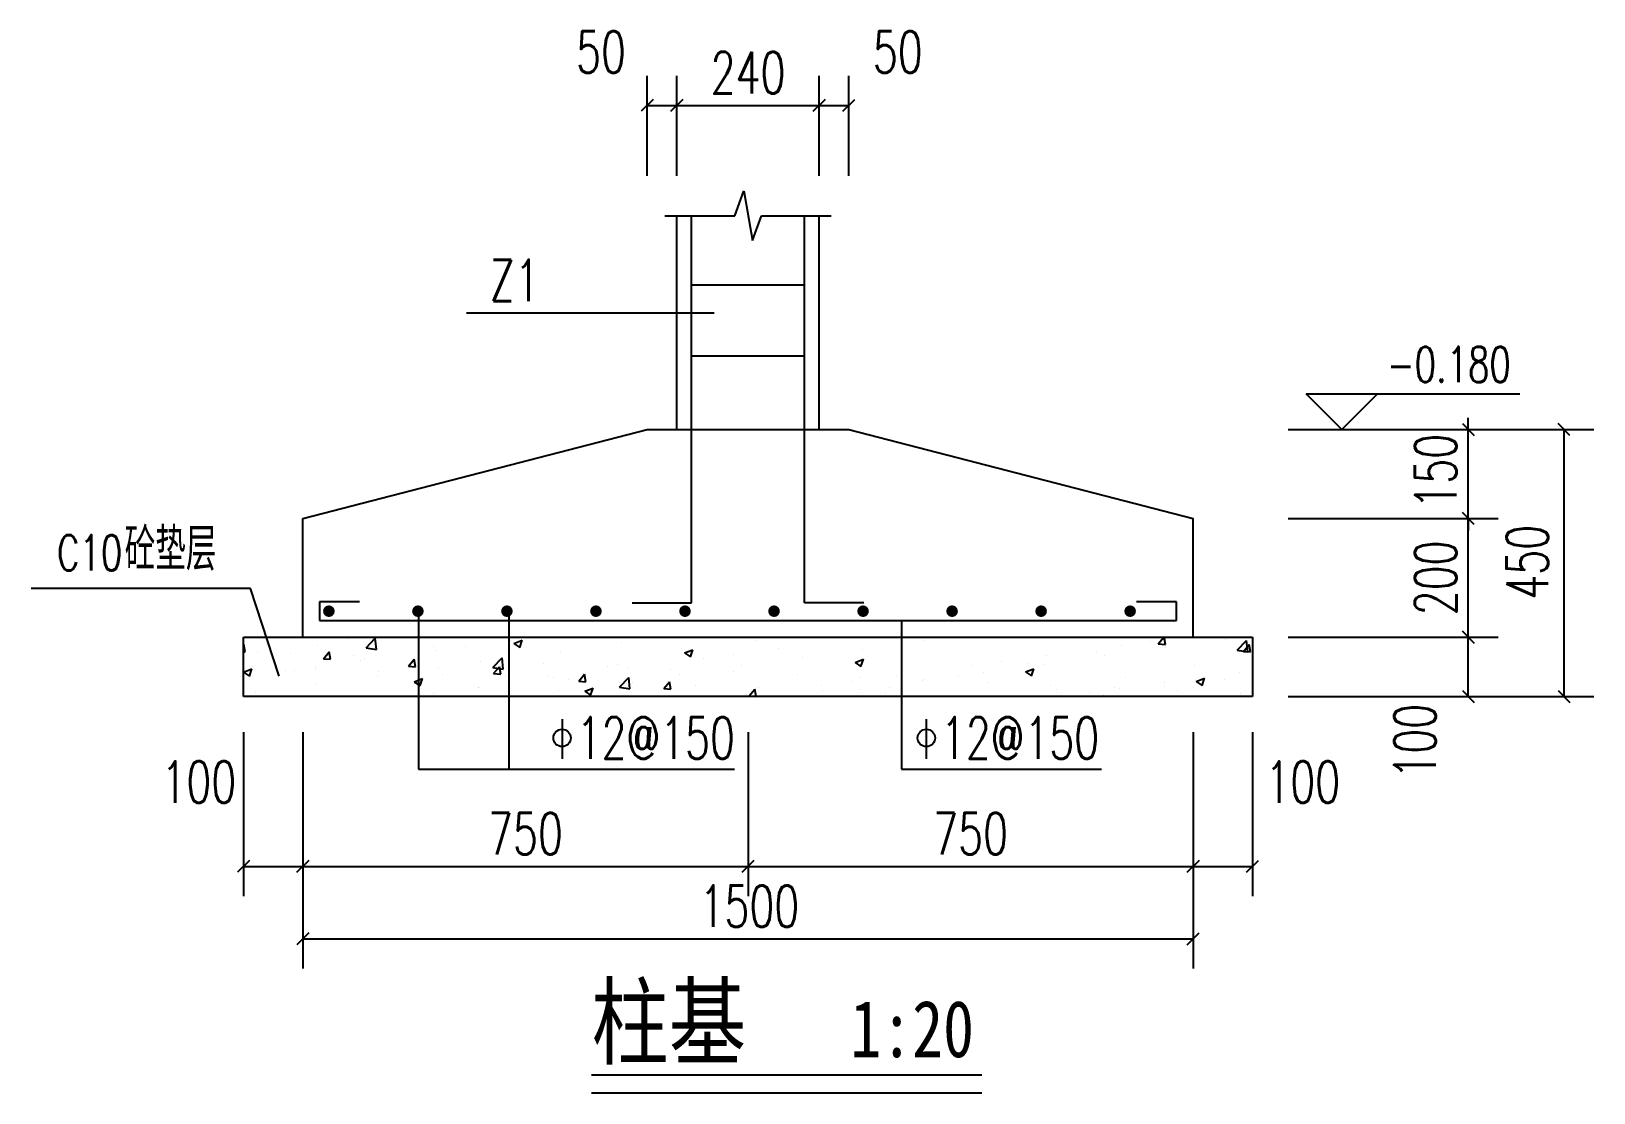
# Model space of a CAD drawing. Extents: x -87098 to -84466, y -616459 to -614670.
import ezdxf

# ---------------------------------------------------------------- set-up
doc = ezdxf.new("R2010")
doc.units = 0
doc.header["$LTSCALE"] = 1000
doc.layers.get('0').update_dxf_attribs({"linetype": 'CONTINUOUS'})
for name, color, linetype in [('COLUMN', 9, 'CONTINUOUS'), ('PUB_DIM', 3, 'CONTINUOUS'), ('PUB_TEXT', 7, 'CONTINUOUS'), ('钢筋', 3, 'CONTINUOUS')]:
    doc.layers.add(name, color=color, linetype=linetype)
doc.styles.add('1-20', font='SIMPLEX.shx', dxfattribs={"width": 0.7, "height": 350, "bigfont": 'hztxt.shx'})
doc.styles.add('_TCH_DIM', font='SIMPLEX', dxfattribs={"height": 3.5, "bigfont": 'GBCBIG'})
doc.styles.add('_TCH_WINDOW', font='SIMPLEX', dxfattribs={"height": 3.5, "bigfont": 'GBCBIG'})
doc.styles.add('h', font='simhei_0.ttf', dxfattribs={"width": 0.8})

msp = doc.modelspace()

# ---------------------------------------------------------------- hatches: boundary and pattern name
at = {"layer": '钢筋'}
for points in [[(-86606.5, -615647.6, 1), (-86586.9, -615647.6, 1)], [(-86456.5, -615647.6, 1), (-86436.9, -615647.6, 1)], [(-86306.5, -615647.6, 1), (-86286.9, -615647.6, 1)], [(-86156.5, -615647.6, 1), (-86136.9, -615647.6, 1)], [(-86006.5, -615647.6, 1), (-85986.9, -615647.6, 1)], [(-85856.5, -615647.6, 1), (-85836.9, -615647.6, 1)], [(-85706.5, -615647.6, 1), (-85686.9, -615647.6, 1)], [(-85556.5, -615647.6, 1), (-85536.9, -615647.6, 1)], [(-85406.5, -615647.6, 1), (-85386.9, -615647.6, 1)], [(-85256.5, -615647.6, 1), (-85236.9, -615647.6, 1)]]:
    msp.add_hatch(color=256, dxfattribs=at).paths.add_polyline_path(points)

# ---------------------------------------------------------------- linework, layer by layer
at = {"color": 4}
for p, q in [((-86060.5, -614913.7, 0), (-86060.5, -614745.2, 0)), ((-86010.5, -614913.7, 0), (-86010.5, -614745.2, 0)), ((-86010.5, -614913.7, 0), (-86010.5, -614745.2, 0)), ((-85770.5, -614913.7, 0), (-85770.5, -614745.2, 0)), ((-85770.5, -614913.7, 0), (-85770.5, -614745.2, 0)), ((-85720.5, -614913.7, 0), (-85720.5, -614745.2, 0)), ((-86060.5, -614795.2, 0), (-86010.5, -614795.2, 0)), ((-86010.5, -614795.2, 0), (-85770.5, -614795.2, 0)), ((-85770.5, -614795.2, 0), (-85720.5, -614795.2, 0)), ((-84980.5, -615341.5, 0), (-84626.9, -615341.5, 0)), ((-84819.2, -615341.5, 0), (-84465.6, -615341.5, 0)), ((-84676.9, -615341.5, 0), (-84676.9, -615321.5, 0)), ((-84676.9, -615491.5, 0), (-84676.9, -615341.5, 0)), ((-84515.6, -615791.5, 0), (-84515.6, -615341.5, 0)), ((-84980.5, -615491.5, 0), (-84626.9, -615491.5, 0)), ((-84980.5, -615491.5, 0), (-84626.9, -615491.5, 0)), ((-84676.9, -615491.5, 0), (-84676.9, -615511.5, 0)), ((-84676.9, -615691.5, 0), (-84676.9, -615491.5, 0)), ((-84980.5, -615691.5, 0), (-84626.9, -615691.5, 0)), ((-84980.5, -615691.5, 0), (-84626.9, -615691.5, 0)), ((-84676.9, -615791.5, 0), (-84676.9, -615691.5, 0)), ((-84980.5, -615791.5, 0), (-84626.9, -615791.5, 0)), ((-84819.2, -615791.5, 0), (-84465.6, -615791.5, 0)), ((-86740.5, -615851.5, 0), (-86740.5, -616127.6, 0)), ((-86640.5, -615851.5, 0), (-86640.5, -616127.6, 0)), ((-86640.5, -615851.5, 0), (-86640.5, -616127.6, 0)), ((-85890.5, -615851.5, 0), (-85890.5, -616127.6, 0)), ((-85890.5, -615851.5, 0), (-85890.5, -616127.6, 0)), ((-85140.5, -615851.5, 0), (-85140.5, -616127.6, 0)), ((-85140.5, -615851.5, 0), (-85140.5, -616127.6, 0)), ((-85040.5, -615851.5, 0), (-85040.5, -616127.6, 0)), ((-86640.5, -615973.7, 0), (-86640.5, -616249.8, 0)), ((-85140.5, -615973.7, 0), (-85140.5, -616249.8, 0)), ((-86740.5, -616077.6, 0), (-86640.5, -616077.6, 0)), ((-86640.5, -616077.6, 0), (-85890.5, -616077.6, 0)), ((-85890.5, -616077.6, 0), (-85140.5, -616077.6, 0)), ((-85140.5, -616077.6, 0), (-85040.5, -616077.6, 0)), ((-86640.5, -616199.8, 0), (-85140.5, -616199.8, 0))]:
    msp.add_line(p, q, dxfattribs=at)
at = {"color": 0, "linetype": 'ByBlock'}
for p, q in [((-86050.5, -614785.2, 0), (-86070.5, -614805.2, 0)), ((-86020.5, -614805.2, 0), (-86000.5, -614785.2, 0)), ((-86000.5, -614785.2, 0), (-86020.5, -614805.2, 0)), ((-85760.5, -614785.2, 0), (-85780.5, -614805.2, 0)), ((-85780.5, -614805.2, 0), (-85760.5, -614785.2, 0)), ((-85730.5, -614805.2, 0), (-85710.5, -614785.2, 0)), ((-84686.9, -615331.5, 0), (-84666.9, -615351.5, 0)), ((-84505.6, -615351.5, 0), (-84525.6, -615331.5, 0)), ((-84666.9, -615501.5, 0), (-84686.9, -615481.5, 0)), ((-84666.9, -615501.5, 0), (-84686.9, -615481.5, 0)), ((-84686.9, -615681.5, 0), (-84666.9, -615701.5, 0)), ((-84666.9, -615701.5, 0), (-84686.9, -615681.5, 0)), ((-84686.9, -615781.5, 0), (-84666.9, -615801.5, 0)), ((-84525.6, -615781.5, 0), (-84505.6, -615801.5, 0)), ((-86730.5, -616067.6, 0), (-86750.5, -616087.6, 0)), ((-86650.5, -616087.6, 0), (-86630.5, -616067.6, 0)), ((-86630.5, -616067.6, 0), (-86650.5, -616087.6, 0)), ((-85880.5, -616067.6, 0), (-85900.5, -616087.6, 0)), ((-85900.5, -616087.6, 0), (-85880.5, -616067.6, 0)), ((-85130.5, -616067.6, 0), (-85150.5, -616087.6, 0)), ((-85150.5, -616087.6, 0), (-85130.5, -616067.6, 0)), ((-85050.5, -616087.6, 0), (-85030.5, -616067.6, 0)), ((-86630.5, -616189.8, 0), (-86650.5, -616209.8, 0)), ((-85150.5, -616209.8, 0), (-85130.5, -616189.8, 0))]:
    msp.add_line(p, q, dxfattribs=at)
for p, q in [((-86010.5, -615341.5, 0), (-86010.5, -614981.1, 0)), ((-85770.5, -615341.5, 0), (-85770.5, -614981.1, 0)), ((-85947.6, -615145.2, 0), (-86364.9, -615145.2, 0)), ((-86640.5, -615491.5, 0), (-86060.5, -615341.5, 0)), ((-86060.5, -615341.5, 0), (-85720.5, -615341.5, 0)), ((-85720.5, -615341.5, 0), (-85140.5, -615491.5, 0)), ((-86640.5, -615691.5, 0), (-86640.5, -615491.5, 0)), ((-85140.5, -615691.5, 0), (-85140.5, -615491.5, 0)), ((-86728.5, -615609.4, 0), (-87098.2, -615609.4, 0)), ((-86680.7, -615757.1, 0), (-86728.5, -615609.4, 0)), ((-86740.5, -615691.5, 0), (-85040.5, -615691.5, 0)), ((-86740.5, -615791.5, 0), (-86740.5, -615691.5, 0)), ((-85040.5, -615691.5, 0), (-85040.5, -615791.5, 0)), ((-85040.5, -615791.5, 0), (-86740.5, -615791.5, 0))]:
    msp.add_line(p, q)
at = {"layer": 'COLUMN'}
for p, q in [((-86740.5, -615704.4, 0), (-86739.9, -615703.6, 0)), ((-86737.5, -615716.2, 0), (-86739.9, -615703.6, 0)), ((-86702, -615703, 0), (-86702, -615703, 0)), ((-86616.1, -615705.1, 0), (-86616.1, -615705.1, 0)), ((-86564.2, -615691.5, 0), (-86562.5, -615692.6, 0)), ((-86562.5, -615692.6, 0), (-86562.1, -615691.5, 0)), ((-86534, -615709.3, 0), (-86518.5, -615693.1, 0)), ((-86534, -615709.3, 0), (-86516.3, -615712.1, 0)), ((-86516.3, -615712.1, 0), (-86518.5, -615693.1, 0)), ((-86420.8, -615706.8, 0), (-86420.8, -615706.8, 0)), ((-86417.3, -615714, 0), (-86417.3, -615714, 0)), ((-86367.2, -615707.4, 0), (-86367.2, -615707.4, 0)), ((-86291.5, -615697.4, 0), (-86291.5, -615697.4, 0)), ((-86285, -615701.9, 0), (-86271, -615696.5, 0)), ((-86285, -615701.9, 0), (-86275.1, -615708.6, 0)), ((-86275.1, -615708.6, 0), (-86271, -615696.5, 0)), ((-86104.4, -615700.7, 0), (-86104.4, -615700.7, 0)), ((-85997.6, -615717.9, 0), (-85983.6, -615712.6, 0)), ((-85987.7, -615724.6, 0), (-85983.6, -615712.6, 0)), ((-85877.9, -615696.7, 0), (-85877.9, -615696.7, 0)), ((-85839.8, -615709.9, 0), (-85839.8, -615709.9, 0)), ((-85713.5, -615693.3, 0), (-85713.5, -615693.3, 0)), ((-85698.2, -615712.6, 0), (-85698.2, -615712.6, 0)), ((-85594.4, -615697.6, 0), (-85594.4, -615697.6, 0)), ((-85261.9, -615705.8, 0), (-85261.9, -615705.8, 0)), ((-85245.8, -615691.5, 0), (-85244.8, -615692.2, 0)), ((-85244.8, -615692.2, 0), (-85244.5, -615691.5, 0)), ((-85211.8, -615699.2, 0), (-85211.8, -615699.2, 0)), ((-85199.3, -615702.7, 0), (-85189.8, -615691.5, 0)), ((-85199.3, -615702.7, 0), (-85187.3, -615703.8, 0)), ((-85187.3, -615703.8, 0), (-85189.6, -615691.5, 0)), ((-85186.5, -615708.2, 0), (-85186.5, -615708.2, 0)), ((-85186.3, -615696, 0), (-85186.3, -615696, 0)), ((-85085.5, -615695.4, 0), (-85085.5, -615695.4, 0)), ((-85066.4, -615713.1, 0), (-85050.8, -615696.9, 0)), ((-85066.4, -615713.1, 0), (-85048.6, -615715.9, 0)), ((-85055.8, -615715.3, 0), (-85046.2, -615703.8, 0)), ((-85048.6, -615715.9, 0), (-85050.9, -615696.9, 0)), ((-85043.9, -615716.3, 0), (-85046.2, -615703.8, 0)), ((-86740.5, -615715.9, 0), (-86737.5, -615716.2, 0)), ((-86726.2, -615740.5, 0), (-86726.2, -615740.5, 0)), ((-86717.1, -615717.9, 0), (-86717.1, -615717.9, 0)), ((-86661.7, -615718.1, 0), (-86661.7, -615718.1, 0)), ((-86619.3, -615740.6, 0), (-86619.3, -615740.6, 0)), ((-86606, -615727.7, 0), (-86596.4, -615716.2, 0)), ((-86606, -615727.7, 0), (-86594.1, -615728.7, 0)), ((-86594.1, -615728.7, 0), (-86596.4, -615716.2, 0)), ((-86554.9, -615722.6, 0), (-86554.9, -615722.6, 0)), ((-86543.6, -615730.6, 0), (-86543.6, -615730.6, 0)), ((-86537.4, -615726.9, 0), (-86537.4, -615726.9, 0)), ((-86462.6, -615740.2, 0), (-86452.9, -615728.7, 0)), ((-86462.6, -615740.2, 0), (-86450.6, -615741.3, 0)), ((-86450.6, -615741.3, 0), (-86453, -615728.7, 0)), ((-86448.1, -615727.2, 0), (-86448.1, -615727.2, 0)), ((-86341.4, -615731.7, 0), (-86341.4, -615731.7, 0)), ((-86320.6, -615742.4, 0), (-86305, -615726.2, 0)), ((-86311, -615729.8, 0), (-86311, -615729.8, 0)), ((-86302.8, -615745.2, 0), (-86305, -615726.2, 0)), ((-86234.6, -615736.2, 0), (-86234.6, -615736.2, 0)), ((-86207.1, -615714.8, 0), (-86207.1, -615714.8, 0)), ((-86127.8, -615740.7, 0), (-86127.8, -615740.7, 0)), ((-86111.1, -615736.8, 0), (-86111.1, -615736.8, 0)), ((-85997.6, -615717.9, 0), (-85987.7, -615724.6, 0)), ((-85994.5, -615716.8, 0), (-85994.5, -615716.8, 0)), ((-85965.6, -615726.5, 0), (-85965.6, -615726.5, 0)), ((-85915.6, -615719.9, 0), (-85915.6, -615719.9, 0)), ((-85901.9, -615739.5, 0), (-85901.9, -615739.5, 0)), ((-85799.3, -615725.4, 0), (-85799.3, -615725.4, 0)), ((-85710.2, -615733.9, 0), (-85696.2, -615728.6, 0)), ((-85710.2, -615733.9, 0), (-85700.2, -615740.7, 0)), ((-85700.2, -615740.7, 0), (-85696.2, -615728.6, 0)), ((-85514, -615739, 0), (-85514, -615739, 0)), ((-85463.9, -615732.4, 0), (-85463.9, -615732.4, 0)), ((-85419.6, -615736, 0), (-85419.6, -615736, 0)), ((-85393.1, -615737.3, 0), (-85393.1, -615737.3, 0)), ((-85388.2, -615722.4, 0), (-85388.2, -615722.4, 0)), ((-85302.9, -615716, 0), (-85302.9, -615716, 0)), ((-85289.2, -615722.3, 0), (-85289.2, -615722.3, 0)), ((-85138.4, -615739.9, 0), (-85138.4, -615739.9, 0)), ((-85055.8, -615715.3, 0), (-85043.9, -615716.3, 0)), ((-86740.5, -615750.4, 0), (-86726.5, -615745, 0)), ((-86740.5, -615750.4, 0), (-86730.6, -615757.1, 0)), ((-86730.6, -615757.1, 0), (-86726.5, -615745, 0)), ((-86669.4, -615747.2, 0), (-86669.4, -615747.2, 0)), ((-86654.1, -615746.9, 0), (-86654.1, -615746.9, 0)), ((-86619.5, -615745, 0), (-86619.5, -615745, 0)), ((-86514.7, -615756.7, 0), (-86514.7, -615756.7, 0)), ((-86512.7, -615749.5, 0), (-86512.7, -615749.5, 0)), ((-86453.1, -615766.4, 0), (-86439.1, -615761, 0)), ((-86453.1, -615766.4, 0), (-86443.1, -615773.1, 0)), ((-86443.1, -615773.1, 0), (-86439.1, -615761, 0)), ((-86412, -615742.6, 0), (-86412, -615742.6, 0)), ((-86406, -615754, 0), (-86406, -615754, 0)), ((-86320.6, -615742.4, 0), (-86302.8, -615745.2, 0)), ((-86319.1, -615752.8, 0), (-86309.5, -615741.3, 0)), ((-86319.1, -615752.8, 0), (-86307.2, -615753.8, 0)), ((-86307.2, -615753.8, 0), (-86309.5, -615741.3, 0)), ((-86299.2, -615758.5, 0), (-86299.2, -615758.5, 0)), ((-86227.8, -615756.8, 0), (-86227.8, -615756.8, 0)), ((-86217.8, -615759.7, 0), (-86217.8, -615759.7, 0)), ((-86192.4, -615763, 0), (-86192.4, -615763, 0)), ((-86175.7, -615765.3, 0), (-86166, -615753.8, 0)), ((-86175.7, -615765.3, 0), (-86163.7, -615766.4, 0)), ((-86167.7, -615753.1, 0), (-86167.7, -615753.1, 0)), ((-86163.7, -615766.4, 0), (-86166, -615753.8, 0)), ((-86107.1, -615775.5, 0), (-86091.6, -615759.3, 0)), ((-86091.9, -615743.1, 0), (-86091.9, -615743.1, 0)), ((-86089.4, -615778.3, 0), (-86091.6, -615759.3, 0)), ((-86032.2, -615777.9, 0), (-86022.6, -615766.4, 0)), ((-86020.3, -615778.9, 0), (-86022.6, -615766.4, 0)), ((-86021.1, -615745.2, 0), (-86021.1, -615745.2, 0)), ((-86005.8, -615754.5, 0), (-86005.8, -615754.5, 0)), ((-85914.3, -615749.7, 0), (-85914.3, -615749.7, 0)), ((-85807.5, -615754.2, 0), (-85807.5, -615754.2, 0)), ((-85716.1, -615765.6, 0), (-85716.1, -615765.6, 0)), ((-85700.8, -615758.7, 0), (-85700.8, -615758.7, 0)), ((-85640.3, -615755.6, 0), (-85640.3, -615755.6, 0)), ((-85596.8, -615764.2, 0), (-85596.8, -615764.2, 0)), ((-85594, -615763.2, 0), (-85594, -615763.2, 0)), ((-85536.2, -615756, 0), (-85536.2, -615756, 0)), ((-85494.1, -615750.1, 0), (-85494.1, -615750.1, 0)), ((-85422.8, -615750, 0), (-85408.8, -615744.6, 0)), ((-85422.8, -615750, 0), (-85412.8, -615756.7, 0)), ((-85412.8, -615756.7, 0), (-85408.8, -615744.6, 0)), ((-85255, -615759.9, 0), (-85255, -615759.9, 0)), ((-85135.3, -615766, 0), (-85121.3, -615760.6, 0)), ((-85135.3, -615766, 0), (-85125.4, -615772.7, 0)), ((-85125.4, -615772.7, 0), (-85121.3, -615760.6, 0)), ((-85087.9, -615762, 0), (-85087.9, -615762, 0)), ((-85062.4, -615751.5, 0), (-85062.4, -615751.5, 0)), ((-86719.6, -615784.5, 0), (-86719.6, -615784.5, 0)), ((-86618.6, -615771.7, 0), (-86618.6, -615771.7, 0)), ((-86419.8, -615786.3, 0), (-86419.8, -615786.3, 0)), ((-86344.4, -615776.8, 0), (-86344.4, -615776.8, 0)), ((-86344.1, -615776.3, 0), (-86344.1, -615776.3, 0)), ((-86209.5, -615781.4, 0), (-86209.5, -615781.4, 0)), ((-86165.7, -615782.4, 0), (-86151.6, -615777.1, 0)), ((-86165.7, -615782.4, 0), (-86155.7, -615789.1, 0)), ((-86155.7, -615789.2, 0), (-86151.7, -615777.1, 0)), ((-86107.1, -615775.5, 0), (-86089.4, -615778.3, 0)), ((-86106.8, -615767.3, 0), (-86106.8, -615767.3, 0)), ((-86085.7, -615767.6, 0), (-86085.7, -615767.6, 0)), ((-86032.2, -615777.9, 0), (-86020.3, -615778.9, 0)), ((-85978.9, -615772.1, 0), (-85978.9, -615772.1, 0)), ((-85892.4, -615788.8, 0), (-85892.4, -615788.8, 0)), ((-85888.8, -615790.4, 0), (-85879.1, -615778.9, 0)), ((-85888.8, -615790.4, 0), (-85876.8, -615791.5, 0)), ((-85876.8, -615791.5, 0), (-85879.1, -615778.9, 0)), ((-85872.1, -615776.6, 0), (-85872.1, -615776.6, 0)), ((-85766.1, -615772.2, 0), (-85766.1, -615772.2, 0)), ((-85765.4, -615781.1, 0), (-85765.4, -615781.1, 0)), ((-85735.7, -615791.5, 0), (-85735.7, -615791.5, 0)), ((-85735.7, -615791.5, 0), (-85735.7, -615791.5, 0)), ((-85700.7, -615779.2, 0), (-85700.7, -615779.2, 0)), ((-85658.6, -615785.6, 0), (-85658.6, -615785.6, 0)), ((-85652.8, -615776, 0), (-85652.8, -615776, 0)), ((-85551.8, -615790.1, 0), (-85551.8, -615790.1, 0)), ((-85487.2, -615767.8, 0), (-85487.2, -615767.8, 0)), ((-85380.5, -615772.3, 0), (-85380.5, -615772.3, 0)), ((-85371.6, -615779.9, 0), (-85371.6, -615779.9, 0)), ((-85314.5, -615784.7, 0), (-85314.5, -615784.7, 0)), ((-85291.6, -615788.9, 0), (-85291.6, -615788.9, 0)), ((-85273.7, -615776.8, 0), (-85273.7, -615776.8, 0)), ((-85264.4, -615778.1, 0), (-85264.4, -615778.1, 0)), ((-85188.9, -615774.8, 0), (-85188.9, -615774.8, 0)), ((-85188.7, -615768.1, 0), (-85188.7, -615768.1, 0)), ((-85167, -615781.3, 0), (-85167, -615781.3, 0)), ((-85060.2, -615785.8, 0), (-85060.2, -615785.8, 0))]:
    msp.add_line(p, q, dxfattribs=at)
at = {"layer": 'PUB_DIM', "color": 3}
for p, q in [((-85913, -614981.1, 0), (-85897.7, -614939.1, 0)), ((-85897.7, -614939.1, 0), (-85882.9, -615023.1, 0)), ((-86030.5, -614981.1, 0), (-85913, -614981.1, 0)), ((-85882.9, -615023.1, 0), (-85868, -614981.1, 0)), ((-85868, -614981.1, 0), (-85750.5, -614981.1, 0)), ((-84950.1, -615281.5, 0), (-84590.1, -615281.5, 0)), ((-84890.1, -615341.5, 0), (-84950.1, -615281.5, 0)), ((-84890.1, -615341.5, 0), (-84830.1, -615281.5, 0))]:
    msp.add_line(p, q, dxfattribs=at)
at = {"layer": 'PUB_DIM'}
for p, q in [((-86154.4, -616429.2, 0), (-85496.6, -616429.2, 0)), ((-86154.4, -616459.2, 0), (-85496.6, -616459.2, 0))]:
    msp.add_line(p, q, dxfattribs=at)
at = {"layer": 'PUB_TEXT'}
for p, q in [((-86445.8, -615652.8, 0), (-86445.8, -615913.6, 0)), ((-86293.6, -615652.8, 0), (-86293.6, -615913.6, 0)), ((-85631.8, -615662, 0), (-85631.8, -615913.6, 0)), ((-86445.8, -615913.6, 0), (-85913.5, -615913.6, 0)), ((-85631.8, -615913.6, 0), (-85295.1, -615913.6, 0))]:
    msp.add_line(p, q, dxfattribs=at)
at = {"layer": 'PUB_TEXT', "color": 7}
for p, q in [((-86203.8, -615829.7, 0), (-86203.8, -615896.2, 0)), ((-85590.1, -615829.7, 0), (-85590.1, -615896.2, 0))]:
    msp.add_line(p, q, dxfattribs=at)
for centre in [(-86203.8, -615861.2, 0), (-85590.1, -615861.2, 0)]:
    msp.add_circle(centre, 14.7, dxfattribs=at)
at = {"layer": '钢筋'}
for p, q in [((-85985.5, -615633.3, 0), (-85985.5, -614981.1, 0)), ((-85795.5, -615633.3, 0), (-85795.5, -614981.1, 0)), ((-85985.5, -615097.5, 0), (-85795.5, -615097.5, 0)), ((-85985.5, -615217.5, 0), (-85795.5, -615217.5, 0)), ((-86612.5, -615631.9, 0), (-86612.5, -615663.5, 0)), ((-86544.9, -615631.9, 0), (-86612.5, -615631.9, 0)), ((-86085.5, -615633.3, 0), (-85985.5, -615633.3, 0)), ((-85695.5, -615633.3, 0), (-85795.5, -615633.3, 0)), ((-85168.5, -615631.9, 0), (-85236.1, -615631.9, 0)), ((-85168.5, -615663.5, 0), (-85168.5, -615631.9, 0)), ((-86612.5, -615663.5, 0), (-85168.5, -615663.5, 0))]:
    msp.add_line(p, q, dxfattribs=at)

# ---------------------------------------------------------------- texts
at = {"color": 7, "style": '1-20', "width": 0.7}
for s, p in [('50', (-86180.2, -614740.2, 0)), ('50', (-85680.2, -614740.2, 0)), ('240', (-85953.5, -614775.2, 0)), ('100', (-86878.8, -615970.4, 0)), ('100', (-85018.8, -615970.4, 0)), ('750', (-86328.5, -616057.6, 0)), ('750', (-85578.5, -616057.6, 0)), ('1500', (-85972.2, -616179.8, 0))]:
    msp.add_text(s, height=70, dxfattribs=at).set_placement(p)
for s, p in [('150', (-84696.9, -615474.8, 0)), ('450', (-84542.6, -615628.2, 0)), ('200', (-84696.9, -615654.5, 0)), ('100', (-84731.9, -615929.8, 0))]:
    msp.add_text(s, height=70, rotation=90, dxfattribs=at).set_placement(p)
at = {"layer": 'PUB_TEXT', "color": 7}
for s, height, style, width, p in [('Z1', 70, '1-20', 0.7, (-86325.4, -615125.4, 0)), ('-0.180', 59.5, '_TCH_DIM', 0.705882, (-84814.1, -615261.5, 0)), ('C10', 59.5, '_TCH_WINDOW', 0.705882, (-87054.7, -615578.9, 0)), ('12@150', 70, '1-20', 0.7, (-86179.3, -615896.2, 0)), ('12@150', 70, '1-20', 0.7, (-85565.6, -615896.2, 0)), ('柱基', 119.49, 'h', 0.8, (-86154.4, -616399.2, 0)), ('1:20', 95.59, 'h', 0.8, (-85717.9, -616399.2, 0))]:
    msp.add_text(s, height=height, dxfattribs=dict(at, style=style, width=width)).set_placement(p)
at = {"layer": 'PUB_TEXT', "color": 7, "style": '_TCH_WINDOW'}
msp.add_text('砼垫层', height=71.49, dxfattribs=at).set_placement((-86940.7, -615578.9, 0))

doc.saveas('drawing.dxf')
